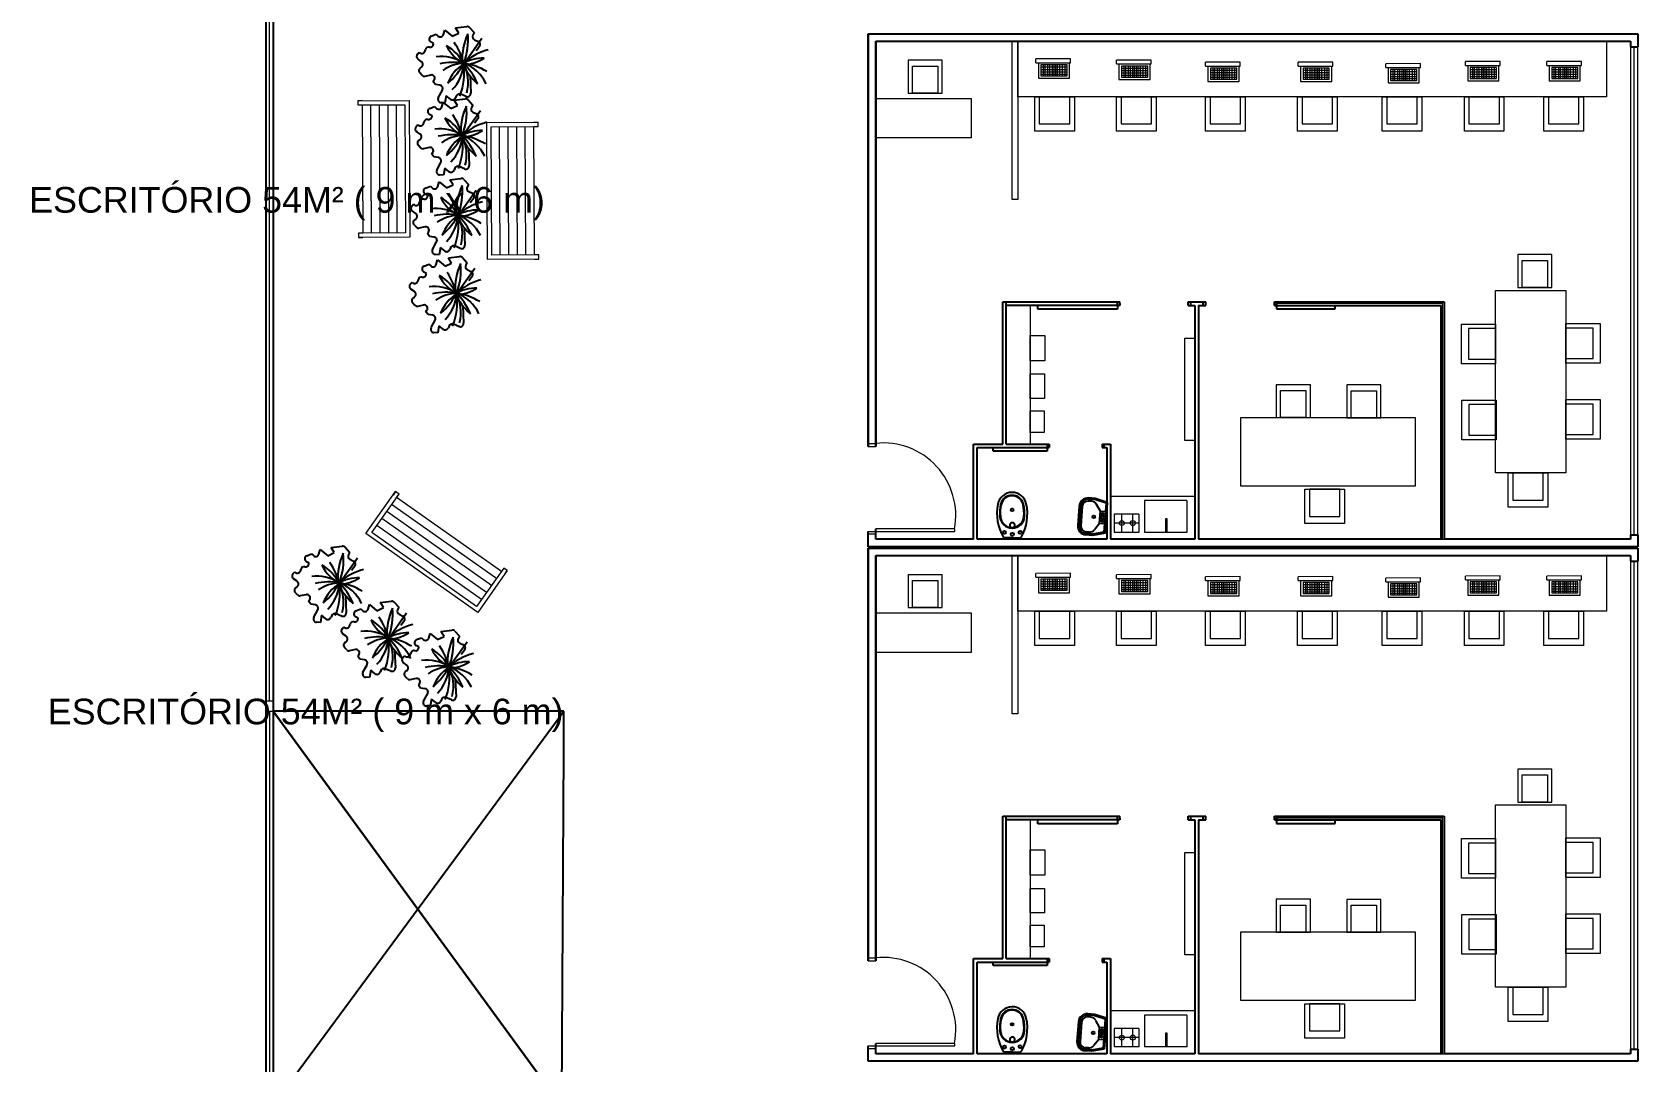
# Model space of a CAD drawing. Header units: metres. Extents: x 325024 to 7190115, y 7391967 to 10157759.
# Drawn here: x 326727.23 to 326746.01, y 7393239.39 to 7393251.43 of the extents above; entities that cross this region are included whole.
import ezdxf

# ---------------------------------------------------------------- set-up
doc = ezdxf.new("R2010")
doc.units = ezdxf.units.M
doc.layers.get('0').update_dxf_attribs({"lineweight": 18})
for name, color, linetype, lineweight in [('ESQUADRIA', 2, 'Continuous', 15), ('linagrossa', 7, 'Continuous', 25), ('MÓVEIS', 7, 'Continuous', 13), ('PISO', 254, 'Continuous', 9), ('VIDRO', 4, 'Continuous', 15)]:
    doc.layers.add(name, color=color, linetype=linetype, lineweight=lineweight)
for name, color, linetype in [('greeb', 92, 'Continuous'), ('HIDRAULICA', 3, 'Continuous'), ('PECAS', 2, 'Continuous'), ('TEXTO', 2, 'Continuous')]:
    doc.layers.add(name, color=color, linetype=linetype)
doc.styles.get("Standard").update_dxf_attribs({"font": 'arial.ttf'})

# ---------------------------------------------------------------- blocks, each defined once
blk = doc.blocks.new('new block.dwg vaso sanitario')
at = {"layer": 'PECAS', "color": 0}
for q in [(0, 95.742742), (0, -95.742742)]:
    blk.add_line((0, 0), q, dxfattribs=at)
for centre, radius in [((40.000002, 0), 17.500001), ((62.500003, 91.500003), 17.500001), ((325.000014, 0), 15.000001), ((62.500003, -91.500004), 17.500001)]:
    blk.add_circle(centre, radius, dxfattribs=at)
for centre, radius, start, end in [((7.500001, 95.742742), 7.5, 120.612911, 180), ((281.877309, -367.965429), 546.302538, 78.038978, 120.612911), ((257.500011, 0), 145.000006, 94.115245, 180), ((257.500011, 0), 145.000006, 180, 265.884755), ((257.500011, 0), 138.500006, 94.115245, 180), ((257.500011, 0), 138.500006, 180, 265.884755), ((145.000006, 0), 30.000001, 213.541951, 146.458049), ((282.97582, -354.084727), 500.00002, 77.754014, 94.115245), ((282.97582, -354.084727), 493.50002, 77.754014, 94.115245), ((359.829176, 0), 131.170844, 0, 77.754014), ((359.829176, 0), 131.170844, 282.245986, 0), ((359.829176, 0), 137.670844, 0, 77.754014), ((359.829176, 0), 137.670844, 282.245986, 0), ((359.829176, 0), 170.170846, 0, 78.038978), ((359.829176, 0), 170.170846, 281.961022, 0), ((7.500001, -95.742742), 7.5, 180, 239.387089), ((281.877309, 367.965428), 546.302538, 239.387089, 281.961022), ((282.97582, 354.084726), 500.00002, 265.884755, 282.245986), ((282.97582, 354.084726), 493.50002, 265.884755, 282.245986)]:
    blk.add_arc(centre, radius, start, end, dxfattribs=at)
blk = doc.blocks.new('pia de banheiro')
at = {"layer": 'HIDRAULICA', "color": 0}
for p, q in [((-1167.941, -47.098), (-1167.741, -47.048)), ((-1167.941, -47.598), (-1167.941, -47.098)), ((-1167.921, -47.113), (-1167.736, -47.067)), ((-1167.921, -47.582), (-1167.921, -47.113)), ((-1167.741, -47.048), (-1167.632, -47.048)), ((-1167.741, -47.068), (-1167.632, -47.068)), ((-1167.685, -47.098), (-1167.632, -47.098)), ((-1167.921, -47.248), (-1167.841, -47.248)), ((-1167.841, -47.248), (-1167.767, -47.141)), ((-1167.841, -47.248), (-1167.841, -47.448)), ((-1167.541, -47.506), (-1167.541, -47.189)), ((-1167.511, -47.506), (-1167.511, -47.189)), ((-1167.491, -47.506), (-1167.491, -47.189)), ((-1167.941, -47.598), (-1167.741, -47.648)), ((-1167.841, -47.448), (-1167.921, -47.448)), ((-1167.921, -47.582), (-1167.736, -47.628)), ((-1167.841, -47.448), (-1167.771, -47.553)), ((-1167.741, -47.628), (-1167.632, -47.628)), ((-1167.741, -47.648), (-1167.632, -47.648)), ((-1167.687, -47.598), (-1167.632, -47.598))]:
    blk.add_line(p, q, dxfattribs=at)
for centre, radius in [((-1167.881, -47.348), 0.0195), ((-1167.881, -47.298), 0.0183), ((-1167.881, -47.398), 0.0182), ((-1167.741, -47.348), 0.0234)]:
    blk.add_circle(centre, radius, dxfattribs=at)
for centre, radius, start, end in [((-1167.685, -47.198), 0.1, 90, 145.2405), ((-1167.632, -47.189), 0.141, 0, 90), ((-1167.632, -47.189), 0.121, 0, 90), ((-1167.632, -47.189), 0.0914, 0, 90), ((-1167.687, -47.498), 0.1, 213.7272, 270), ((-1167.632, -47.506), 0.0914, 270, 0), ((-1167.632, -47.506), 0.121, 270, 0), ((-1167.632, -47.506), 0.141, 270, 0)]:
    blk.add_arc(centre, radius, start, end, dxfattribs=at)
blk = doc.blocks.new('tree-pl-31')
at = {"color": 0, "linetype": 'ByBlock'}
for p, q in [((-0.025, 0.096), (-0.862, 0.508)), ((-1.118, 0.086), (-0.991, 0.248)), ((-0.991, 0.248), (-0.91, 0.222)), ((-0.783, 0.29), (-0.75, 0.409)), ((-0.607, 0.471), (-0.458, 0.392)), ((0.314, 0.334), (0.829, 0.44)), ((0.946, 0.317), (0.902, 0.145)), ((0.977, 0.023), (1.035, 0.01)), ((-1.042, -0.33), (-1.136, -0.004)), ((-0.905, -0.207), (-1.042, -0.33)), ((-0.926, -0.64), (-0.782, -0.388)), ((-0.782, -0.388), (-0.905, -0.207)), ((1.118, -0.503), (0.872, -0.418)), ((1.101, -0.136), (1.021, -0.279)), ((1.021, -0.279), (1.238, -0.279)), ((1.238, -0.279), (1.25, -0.398)), ((-0.787, -0.657), (-0.926, -0.64)), ((-0.761, -0.878), (-0.716, -0.812)), ((-0.679, -1.011), (-0.761, -0.878)), ((-0.472, -0.907), (-0.499, -0.99)), ((-0.446, -0.906), (-0.472, -0.907)), ((0.481, -0.835), (0.551, -1.015)), ((0.668, -0.734), (0.62, -0.71)), ((0.74, -0.655), (0.668, -0.734)), ((0.74, -0.513), (0.74, -0.655)), ((-0.214, -1.12), (-0.244, -1.12)), ((-0.14, -1.29), (-0.129, -1.269)), ((-0.077, -1.333), (-0.14, -1.29)), ((0.128, -1.175), (0.069, -1.294)), ((0.32, -1.182), (0.291, -1.15)), ((0.533, -1.094), (0.473, -1.174))]:
    blk.add_line(p, q, dxfattribs=at)
for centre, radius, start, end in [((1.134, 1.495), 1.837, 204.0126, 231.1522), ((-1.182, -0.151), 1.219, 11.3557, 42.1465), ((0.929, 0.831), 1.219, 187.747, 218.9832), ((1.485, -0.961), 1.837, 121.9513, 146.5847), ((-1.047, 1.569), 1.837, 303.455, 328.0885), ((1.163, -0.151), 1.219, 124.5644, 168.6443), ((1.805, 0.115), 1.837, 157.6127, 180.8133), ((-1.04, 0.024), 0.1, 141.8627, 196.0799), ((-0.44, -1.708), 1.837, 77.3342, 105.4358), ((-0.44, 1.834), 1.837, 254.5642, 282.6658), ((-0.88, 0.317), 0.1, 252.2434, 344.5493), ((-0.654, 0.383), 0.1, 62.1589, 164.5493), ((0.679, -1.616), 1.837, 111.5628, 134.1842), ((-1.181, 0.474), 1.219, 305.8088, 342.5666), ((0.68, -0.921), 1.219, 123.7318, 160.4895), ((1.083, -0.411), 1.219, 157.1271, 196.64), ((0.719, -0.892), 1.219, 84.3993, 129.2176), ((-0.565, -1.675), 1.837, 48.9632, 73.7627), ((1.163, 0.343), 1.219, 191.3557, 223.7531), ((1.805, 0.077), 1.837, 179.1867, 202.4381), ((0.558, -1.662), 1.837, 77.2147, 107.9912), ((0.114, -1.127), 1.219, 55.2433, 95.8223), ((0.895, 0.903), 1.219, 222.0761, 257.975), ((0.849, 0.342), 0.1, 345.7453, 101.5547), ((0.999, 0.121), 0.1, 165.7453, 257.3108), ((1.013, -0.088), 0.1, 330.9628, 77.3108), ((0.84, -0.513), 0.1, 71.0828, 180), ((1.151, -0.408), 0.1, 251.0828, 6.0047), ((-0.798, -0.756), 0.1, 325.8594, 83.2062), ((-0.442, -1.006), 0.1, 356.1557, 92.2923), ((0.574, -0.799), 0.1, 62.8336, 201.1591), ((-0.594, -0.959), 0.1, 211.5165, 342.0079), ((-0.242, -1.02), 0.1, 176.1557, 268.7537), ((-0.216, -1.22), 0.1, 330.5417, 88.7537), ((-0.021, -1.25), 0.1, 235.694, 333.9208), ((0.218, -1.219), 0.1, 43.0704, 153.9208), ((0.393, -1.113), 0.1, 223.0704, 322.8351), ((0.453, -1.034), 0.1, 322.8351, 10.9464)]:
    blk.add_arc(centre, radius, start, end, dxfattribs=at)
blk = doc.blocks.new('BANCO DE PRAÇA')
at = {"layer": 'MÓVEIS'}
for p, q in [((-1258.724, -31.249), (-1257.124, -31.249)), ((-1258.724, -31.849), (-1258.724, -31.249)), ((-1258.674, -31.299), (-1257.174, -31.299)), ((-1258.674, -31.849), (-1258.674, -31.299)), ((-1257.174, -31.299), (-1257.174, -31.849)), ((-1257.124, -31.249), (-1257.124, -31.849)), ((-1258.674, -31.399), (-1257.174, -31.399)), ((-1258.674, -31.499), (-1257.174, -31.499)), ((-1258.674, -31.599), (-1257.174, -31.599)), ((-1258.674, -31.699), (-1257.174, -31.699)), ((-1258.724, -31.799), (-1258.724, -31.849)), ((-1258.724, -31.849), (-1258.674, -31.849)), ((-1258.674, -31.799), (-1257.174, -31.799)), ((-1258.674, -31.849), (-1258.674, -31.799)), ((-1257.174, -31.799), (-1257.174, -31.849)), ((-1257.174, -31.849), (-1257.124, -31.849)), ((-1257.124, -31.849), (-1257.124, -31.799))]:
    blk.add_line(p, q, dxfattribs=at)

msp = doc.modelspace()

# ---------------------------------------------------------------- linework, layer by layer
at = {"layer": 'ESQUADRIA'}
for centre in [(326737.185, 7393245.782), (326737.185, 7393239.766)]:
    msp.add_arc(centre, 0.848, 349.3824, 95.9696, dxfattribs=at)
at = {"layer": 'linagrossa'}
for p, q in [((326729.964, 7393272.787), (326729.964, 7393230.036)), ((326730.052, 7393272.699), (326730.052, 7393230.16)), ((326730.052, 7393264.104), (326730.052, 7393238.891)), ((326737.009, 7393251.416), (326746.009, 7393251.416)), ((326737.009, 7393246.59), (326737.009, 7393251.416)), ((326737.009, 7393251.416), (326737.009, 7393246.59)), ((326746.009, 7393251.416), (326746.009, 7393251.262)), ((326737.097, 7393251.329), (326745.921, 7393251.329)), ((326737.097, 7393246.59), (326737.097, 7393251.329)), ((326737.097, 7393251.329), (326737.097, 7393246.59)), ((326745.921, 7393251.329), (326745.921, 7393251.262)), ((326745.921, 7393251.262), (326746.009, 7393251.262)), ((326738.583, 7393246.616), (326738.583, 7393248.28)), ((326738.583, 7393248.28), (326739.951, 7393248.28)), ((326738.624, 7393246.616), (326738.624, 7393248.28)), ((326739.951, 7393248.239), (326738.624, 7393248.239)), ((326738.994, 7393248.193), (326738.994, 7393248.239)), ((326739.926, 7393248.193), (326738.994, 7393248.193)), ((326739.926, 7393248.239), (326739.926, 7393248.28)), ((326739.926, 7393248.239), (326739.926, 7393248.193)), ((326739.951, 7393248.26), (326739.951, 7393248.28)), ((326739.951, 7393248.26), (326739.951, 7393248.239)), ((326740.751, 7393248.28), (326740.871, 7393248.28)), ((326740.751, 7393248.239), (326740.751, 7393248.28)), ((326740.751, 7393248.239), (326740.83, 7393248.239)), ((326740.782, 7393248.239), (326740.782, 7393248.28)), ((326740.83, 7393248.239), (326740.83, 7393245.504)), ((326740.871, 7393248.28), (326740.959, 7393248.28)), ((326740.871, 7393248.239), (326740.871, 7393245.504)), ((326740.871, 7393248.239), (326740.959, 7393248.239)), ((326740.925, 7393248.239), (326740.925, 7393248.28)), ((326740.959, 7393248.239), (326740.959, 7393248.28)), ((326741.759, 7393248.28), (326743.745, 7393248.28)), ((326741.759, 7393248.239), (326741.759, 7393248.28)), ((326741.759, 7393248.26), (326741.759, 7393248.26)), ((326741.759, 7393248.26), (326741.759, 7393248.239)), ((326741.759, 7393248.239), (326743.704, 7393248.239)), ((326741.782, 7393248.28), (326741.782, 7393248.239)), ((326741.782, 7393248.239), (326741.782, 7393248.197)), ((326741.782, 7393248.197), (326742.363, 7393248.197)), ((326742.363, 7393248.197), (326742.471, 7393248.197)), ((326742.471, 7393248.197), (326742.471, 7393248.239)), ((326743.704, 7393248.239), (326743.704, 7393245.504)), ((326743.745, 7393248.28), (326743.745, 7393245.504)), ((326738.242, 7393245.504), (326738.242, 7393246.616)), ((326738.242, 7393246.616), (326738.583, 7393246.616)), ((326738.283, 7393245.504), (326738.283, 7393246.576)), ((326738.283, 7393246.576), (326738.945, 7393246.576)), ((326738.47, 7393246.536), (326738.47, 7393246.576)), ((326739.102, 7393246.536), (326738.47, 7393246.536)), ((326738.624, 7393246.616), (326738.945, 7393246.616)), ((326738.945, 7393246.616), (326739.125, 7393246.616)), ((326738.945, 7393246.576), (326739.126, 7393246.576)), ((326739.102, 7393246.616), (326739.102, 7393246.576)), ((326739.102, 7393246.576), (326739.102, 7393246.536)), ((326739.125, 7393246.576), (326739.125, 7393246.616)), ((326739.125, 7393246.616), (326739.125, 7393246.576)), ((326739.745, 7393246.616), (326739.842, 7393246.616)), ((326739.745, 7393246.616), (326739.745, 7393246.576)), ((326739.745, 7393246.576), (326739.801, 7393246.576)), ((326739.766, 7393246.616), (326739.766, 7393246.576)), ((326739.801, 7393246.576), (326739.801, 7393245.504)), ((326739.842, 7393246.616), (326739.842, 7393245.504)), ((326737.009, 7393245.416), (326737.009, 7393245.596)), ((326737.097, 7393245.504), (326737.097, 7393245.625)), ((326745.921, 7393245.556), (326746.009, 7393245.556)), ((326745.921, 7393245.556), (326745.921, 7393245.504)), ((326746.009, 7393245.556), (326746.009, 7393245.416)), ((326746.009, 7393245.416), (326737.009, 7393245.416)), ((326737.009, 7393245.401), (326746.009, 7393245.401)), ((326737.009, 7393240.575), (326737.009, 7393245.401)), ((326737.009, 7393245.401), (326737.009, 7393240.575)), ((326738.242, 7393245.504), (326737.097, 7393245.504)), ((326739.801, 7393245.504), (326738.283, 7393245.504)), ((326740.83, 7393245.504), (326739.842, 7393245.504)), ((326743.704, 7393245.504), (326740.871, 7393245.504)), ((326745.921, 7393245.504), (326743.745, 7393245.504)), ((326746.009, 7393245.401), (326746.009, 7393245.247)), ((326737.097, 7393245.313), (326745.921, 7393245.313)), ((326737.097, 7393240.575), (326737.097, 7393245.313)), ((326737.097, 7393245.313), (326737.097, 7393240.575)), ((326745.921, 7393245.313), (326745.921, 7393245.247)), ((326745.921, 7393245.247), (326746.009, 7393245.247)), ((326733.45, 7393243.495), (326730.052, 7393243.495)), ((326730.052, 7393238.891), (326733.45, 7393243.495)), ((326733.427, 7393238.872), (326730.052, 7393243.495)), ((326730.052, 7393243.495), (326733.427, 7393238.872)), ((326733.45, 7393243.03), (326733.45, 7393243.495)), ((326733.379, 7393230.16), (326733.45, 7393243.03)), ((326738.583, 7393240.601), (326738.583, 7393242.265)), ((326738.583, 7393242.265), (326739.951, 7393242.265)), ((326738.624, 7393240.601), (326738.624, 7393242.265)), ((326739.951, 7393242.224), (326738.624, 7393242.224)), ((326738.994, 7393242.178), (326738.994, 7393242.224)), ((326739.926, 7393242.178), (326738.994, 7393242.178)), ((326739.926, 7393242.224), (326739.926, 7393242.265)), ((326739.926, 7393242.224), (326739.926, 7393242.178)), ((326739.951, 7393242.244), (326739.951, 7393242.265)), ((326739.951, 7393242.244), (326739.951, 7393242.224)), ((326740.751, 7393242.265), (326740.871, 7393242.265)), ((326740.751, 7393242.224), (326740.751, 7393242.265)), ((326740.751, 7393242.224), (326740.83, 7393242.224)), ((326740.782, 7393242.224), (326740.782, 7393242.265)), ((326740.83, 7393242.224), (326740.83, 7393239.488)), ((326740.871, 7393242.265), (326740.959, 7393242.265)), ((326740.871, 7393242.224), (326740.871, 7393239.488)), ((326740.871, 7393242.224), (326740.959, 7393242.224)), ((326740.925, 7393242.224), (326740.925, 7393242.265)), ((326740.959, 7393242.224), (326740.959, 7393242.265)), ((326741.759, 7393242.265), (326743.745, 7393242.265)), ((326741.759, 7393242.224), (326741.759, 7393242.265)), ((326741.759, 7393242.244), (326741.759, 7393242.244)), ((326741.759, 7393242.244), (326741.759, 7393242.224)), ((326741.759, 7393242.224), (326743.704, 7393242.224)), ((326741.782, 7393242.265), (326741.782, 7393242.224)), ((326741.782, 7393242.224), (326741.782, 7393242.181)), ((326741.782, 7393242.181), (326742.363, 7393242.181)), ((326742.363, 7393242.181), (326742.471, 7393242.181)), ((326742.471, 7393242.181), (326742.471, 7393242.224)), ((326743.704, 7393242.224), (326743.704, 7393239.488)), ((326743.745, 7393242.265), (326743.745, 7393239.488)), ((326738.242, 7393239.488), (326738.242, 7393240.601)), ((326738.242, 7393240.601), (326738.583, 7393240.601)), ((326738.283, 7393239.488), (326738.283, 7393240.56)), ((326738.283, 7393240.56), (326738.945, 7393240.56)), ((326738.47, 7393240.52), (326738.47, 7393240.56)), ((326739.102, 7393240.52), (326738.47, 7393240.52)), ((326738.624, 7393240.601), (326738.945, 7393240.601)), ((326738.945, 7393240.601), (326739.125, 7393240.601)), ((326738.945, 7393240.56), (326739.126, 7393240.56)), ((326739.102, 7393240.601), (326739.102, 7393240.56)), ((326739.102, 7393240.56), (326739.102, 7393240.52)), ((326739.125, 7393240.56), (326739.125, 7393240.601)), ((326739.125, 7393240.601), (326739.125, 7393240.56)), ((326739.745, 7393240.601), (326739.842, 7393240.601)), ((326739.745, 7393240.601), (326739.745, 7393240.56)), ((326739.745, 7393240.56), (326739.801, 7393240.56)), ((326739.766, 7393240.601), (326739.766, 7393240.56)), ((326739.801, 7393240.56), (326739.801, 7393239.488)), ((326739.842, 7393240.601), (326739.842, 7393239.488)), ((326737.009, 7393239.401), (326737.009, 7393239.581)), ((326737.097, 7393239.488), (326737.097, 7393239.609)), ((326745.921, 7393239.54), (326746.009, 7393239.54)), ((326745.921, 7393239.54), (326745.921, 7393239.488)), ((326746.009, 7393239.54), (326746.009, 7393239.401)), ((326746.009, 7393239.401), (326737.009, 7393239.401)), ((326738.242, 7393239.488), (326737.097, 7393239.488)), ((326739.801, 7393239.488), (326738.283, 7393239.488)), ((326740.83, 7393239.488), (326739.842, 7393239.488)), ((326743.704, 7393239.488), (326740.871, 7393239.488)), ((326745.921, 7393239.488), (326743.745, 7393239.488))]:
    msp.add_line(p, q, dxfattribs=at)
at = {"layer": 'PISO'}
for p, q in [((326738.759, 7393250.678), (326738.759, 7393251.329)), ((326745.641, 7393251.329), (326745.641, 7393250.678)), ((326739.376, 7393251.122), (326738.971, 7393251.12)), ((326738.971, 7393251.076), (326738.971, 7393251.12)), ((326738.971, 7393251.076), (326739.376, 7393251.076)), ((326738.999, 7393251.076), (326738.999, 7393250.895)), ((326739.335, 7393251.052), (326739.028, 7393251.052)), ((326739.028, 7393251.052), (326739.028, 7393250.923)), ((326739.335, 7393251.024), (326739.028, 7393251.024)), ((326739.028, 7393250.999), (326739.335, 7393250.999)), ((326739.055, 7393251.052), (326739.055, 7393250.923)), ((326739.079, 7393250.923), (326739.079, 7393251.052)), ((326739.106, 7393251.052), (326739.106, 7393250.923)), ((326739.133, 7393250.923), (326739.133, 7393251.052)), ((326739.159, 7393251.052), (326739.159, 7393250.923)), ((326739.182, 7393250.923), (326739.182, 7393251.052)), ((326739.202, 7393250.923), (326739.202, 7393251.052)), ((326739.222, 7393250.923), (326739.222, 7393251.052)), ((326739.249, 7393250.923), (326739.249, 7393251.052)), ((326739.282, 7393250.923), (326739.282, 7393251.052)), ((326739.311, 7393250.923), (326739.311, 7393251.052)), ((326739.335, 7393250.923), (326739.335, 7393251.052)), ((326739.363, 7393250.895), (326739.363, 7393251.076)), ((326739.376, 7393251.076), (326739.376, 7393251.122)), ((326740.319, 7393251.108), (326739.914, 7393251.106)), ((326739.914, 7393251.062), (326739.914, 7393251.106)), ((326739.914, 7393251.062), (326740.319, 7393251.062)), ((326739.941, 7393251.062), (326739.941, 7393250.881)), ((326740.278, 7393251.038), (326739.971, 7393251.038)), ((326739.971, 7393251.038), (326739.971, 7393250.909)), ((326740.278, 7393251.01), (326739.971, 7393251.01)), ((326739.998, 7393251.038), (326739.998, 7393250.909)), ((326740.021, 7393250.909), (326740.021, 7393251.038)), ((326740.049, 7393251.038), (326740.049, 7393250.909)), ((326740.076, 7393250.909), (326740.076, 7393251.038)), ((326740.101, 7393251.038), (326740.101, 7393250.909)), ((326740.124, 7393250.909), (326740.124, 7393251.038)), ((326740.145, 7393250.909), (326740.145, 7393251.038)), ((326740.164, 7393250.909), (326740.164, 7393251.038)), ((326740.192, 7393250.909), (326740.192, 7393251.038)), ((326740.225, 7393250.909), (326740.225, 7393251.038)), ((326740.254, 7393250.909), (326740.254, 7393251.038)), ((326740.278, 7393250.909), (326740.278, 7393251.038)), ((326740.305, 7393250.881), (326740.305, 7393251.062)), ((326740.319, 7393251.062), (326740.319, 7393251.108)), ((326741.359, 7393251.084), (326740.954, 7393251.082)), ((326740.954, 7393251.038), (326740.954, 7393251.082)), ((326740.954, 7393251.038), (326741.359, 7393251.038)), ((326740.982, 7393251.038), (326740.982, 7393250.857)), ((326741.318, 7393251.014), (326741.011, 7393251.014)), ((326741.011, 7393251.014), (326741.011, 7393250.885)), ((326741.038, 7393251.014), (326741.038, 7393250.885)), ((326741.062, 7393250.885), (326741.062, 7393251.014)), ((326741.09, 7393251.014), (326741.09, 7393250.885)), ((326741.117, 7393250.885), (326741.117, 7393251.014)), ((326741.142, 7393251.014), (326741.142, 7393250.885)), ((326741.165, 7393250.885), (326741.165, 7393251.014)), ((326741.185, 7393250.885), (326741.185, 7393251.014)), ((326741.205, 7393250.885), (326741.205, 7393251.014)), ((326741.232, 7393250.885), (326741.232, 7393251.014)), ((326741.265, 7393250.885), (326741.265, 7393251.014)), ((326741.295, 7393250.885), (326741.295, 7393251.014)), ((326741.318, 7393250.885), (326741.318, 7393251.014)), ((326741.346, 7393250.857), (326741.346, 7393251.038)), ((326741.359, 7393251.038), (326741.359, 7393251.084)), ((326742.442, 7393251.084), (326742.037, 7393251.082)), ((326742.037, 7393251.038), (326742.037, 7393251.082)), ((326742.037, 7393251.038), (326742.442, 7393251.038)), ((326742.064, 7393251.038), (326742.064, 7393250.857)), ((326742.401, 7393251.014), (326742.094, 7393251.014)), ((326742.094, 7393251.014), (326742.094, 7393250.885)), ((326742.121, 7393251.014), (326742.121, 7393250.885)), ((326742.145, 7393250.885), (326742.145, 7393251.014)), ((326742.172, 7393251.014), (326742.172, 7393250.885)), ((326742.199, 7393250.885), (326742.199, 7393251.014)), ((326742.225, 7393251.014), (326742.225, 7393250.885)), ((326742.247, 7393250.885), (326742.247, 7393251.014)), ((326742.268, 7393250.885), (326742.268, 7393251.014)), ((326742.287, 7393250.885), (326742.287, 7393251.014)), ((326742.315, 7393250.885), (326742.315, 7393251.014)), ((326742.348, 7393250.885), (326742.348, 7393251.014)), ((326742.377, 7393250.885), (326742.377, 7393251.014)), ((326742.401, 7393250.885), (326742.401, 7393251.014)), ((326742.429, 7393250.857), (326742.429, 7393251.038)), ((326742.442, 7393251.038), (326742.442, 7393251.084)), ((326743.466, 7393251.067), (326743.061, 7393251.065)), ((326743.061, 7393251.021), (326743.061, 7393251.065)), ((326743.061, 7393251.021), (326743.466, 7393251.021)), ((326743.089, 7393251.021), (326743.089, 7393250.841)), ((326743.425, 7393250.997), (326743.118, 7393250.997)), ((326743.118, 7393250.997), (326743.118, 7393250.869)), ((326743.145, 7393250.997), (326743.145, 7393250.869)), ((326743.169, 7393250.869), (326743.169, 7393250.997)), ((326743.197, 7393250.997), (326743.197, 7393250.869)), ((326743.224, 7393250.869), (326743.224, 7393250.997)), ((326743.249, 7393250.997), (326743.249, 7393250.869)), ((326743.272, 7393250.869), (326743.272, 7393250.997)), ((326743.292, 7393250.869), (326743.292, 7393250.997)), ((326743.312, 7393250.869), (326743.312, 7393250.997)), ((326743.34, 7393250.869), (326743.34, 7393250.997)), ((326743.372, 7393250.869), (326743.372, 7393250.997)), ((326743.402, 7393250.869), (326743.402, 7393250.997)), ((326743.425, 7393250.869), (326743.425, 7393250.997)), ((326743.453, 7393250.841), (326743.453, 7393251.021)), ((326743.466, 7393251.021), (326743.466, 7393251.067)), ((326744.397, 7393251.091), (326743.992, 7393251.089)), ((326743.992, 7393251.045), (326743.992, 7393251.089)), ((326743.992, 7393251.045), (326744.397, 7393251.045)), ((326744.019, 7393251.045), (326744.019, 7393250.865)), ((326744.356, 7393251.021), (326744.049, 7393251.021)), ((326744.049, 7393251.021), (326744.049, 7393250.893)), ((326744.356, 7393250.994), (326744.049, 7393250.994)), ((326744.076, 7393251.021), (326744.076, 7393250.893)), ((326744.1, 7393250.893), (326744.1, 7393251.021)), ((326744.127, 7393251.021), (326744.127, 7393250.893)), ((326744.154, 7393250.893), (326744.154, 7393251.021)), ((326744.18, 7393251.021), (326744.18, 7393250.893)), ((326744.202, 7393250.893), (326744.202, 7393251.021)), ((326744.223, 7393250.893), (326744.223, 7393251.021)), ((326744.242, 7393250.893), (326744.242, 7393251.021)), ((326744.27, 7393250.893), (326744.27, 7393251.021)), ((326744.303, 7393250.893), (326744.303, 7393251.021)), ((326744.332, 7393250.893), (326744.332, 7393251.021)), ((326744.356, 7393250.893), (326744.356, 7393251.021)), ((326744.384, 7393250.865), (326744.384, 7393251.045)), ((326744.397, 7393251.045), (326744.397, 7393251.091)), ((326745.349, 7393251.091), (326744.944, 7393251.089)), ((326744.944, 7393251.045), (326744.944, 7393251.089)), ((326744.944, 7393251.045), (326745.349, 7393251.045)), ((326744.971, 7393251.045), (326744.971, 7393250.865)), ((326745.308, 7393251.021), (326745.001, 7393251.021)), ((326745.001, 7393251.021), (326745.001, 7393250.893)), ((326745.308, 7393250.994), (326745.001, 7393250.994)), ((326745.028, 7393251.021), (326745.028, 7393250.893)), ((326745.051, 7393250.893), (326745.051, 7393251.021)), ((326745.079, 7393251.021), (326745.079, 7393250.893)), ((326745.106, 7393250.893), (326745.106, 7393251.021)), ((326745.131, 7393251.021), (326745.131, 7393250.893)), ((326745.154, 7393250.893), (326745.154, 7393251.021)), ((326745.175, 7393250.893), (326745.175, 7393251.021)), ((326745.194, 7393250.893), (326745.194, 7393251.021)), ((326745.222, 7393250.893), (326745.222, 7393251.021)), ((326745.255, 7393250.893), (326745.255, 7393251.021)), ((326745.284, 7393250.893), (326745.284, 7393251.021)), ((326745.308, 7393250.893), (326745.308, 7393251.021)), ((326745.335, 7393250.865), (326745.335, 7393251.045)), ((326745.349, 7393251.045), (326745.349, 7393251.091)), ((326738.999, 7393250.895), (326739.363, 7393250.895)), ((326739.335, 7393250.967), (326739.028, 7393250.967)), ((326739.028, 7393250.944), (326739.335, 7393250.944)), ((326739.028, 7393250.923), (326739.335, 7393250.923)), ((326739.941, 7393250.881), (326740.305, 7393250.881)), ((326739.971, 7393250.985), (326740.278, 7393250.985)), ((326740.278, 7393250.953), (326739.971, 7393250.953)), ((326739.971, 7393250.93), (326740.278, 7393250.93)), ((326739.971, 7393250.909), (326740.278, 7393250.909)), ((326740.982, 7393250.857), (326741.346, 7393250.857)), ((326741.318, 7393250.986), (326741.011, 7393250.986)), ((326741.011, 7393250.961), (326741.318, 7393250.961)), ((326741.318, 7393250.929), (326741.011, 7393250.929)), ((326741.011, 7393250.906), (326741.318, 7393250.906)), ((326741.011, 7393250.885), (326741.318, 7393250.885)), ((326742.064, 7393250.857), (326742.429, 7393250.857)), ((326742.401, 7393250.986), (326742.094, 7393250.986)), ((326742.094, 7393250.961), (326742.401, 7393250.961)), ((326742.401, 7393250.929), (326742.094, 7393250.929)), ((326742.094, 7393250.906), (326742.401, 7393250.906)), ((326742.094, 7393250.885), (326742.401, 7393250.885)), ((326743.089, 7393250.841), (326743.453, 7393250.841)), ((326743.425, 7393250.97), (326743.118, 7393250.97)), ((326743.118, 7393250.944), (326743.425, 7393250.944)), ((326743.425, 7393250.913), (326743.118, 7393250.913)), ((326743.118, 7393250.89), (326743.425, 7393250.89)), ((326743.118, 7393250.869), (326743.425, 7393250.869)), ((326744.019, 7393250.865), (326744.384, 7393250.865)), ((326744.049, 7393250.968), (326744.356, 7393250.968)), ((326744.356, 7393250.937), (326744.049, 7393250.937)), ((326744.049, 7393250.914), (326744.356, 7393250.914)), ((326744.049, 7393250.893), (326744.356, 7393250.893)), ((326744.971, 7393250.865), (326745.335, 7393250.865)), ((326745.001, 7393250.968), (326745.308, 7393250.968)), ((326745.308, 7393250.937), (326745.001, 7393250.937)), ((326745.001, 7393250.914), (326745.308, 7393250.914)), ((326745.001, 7393250.893), (326745.308, 7393250.893)), ((326745.641, 7393250.678), (326738.759, 7393250.678)), ((326737.009, 7393246.625), (326737.097, 7393246.625)), ((326737.009, 7393246.59), (326737.097, 7393246.59)), ((326739.842, 7393246.009), (326740.83, 7393246.009)), ((326740.736, 7393245.956), (326740.24, 7393245.956)), ((326740.24, 7393245.956), (326740.24, 7393245.587)), ((326740.739, 7393245.587), (326740.739, 7393245.956)), ((326740.175, 7393245.798), (326739.884, 7393245.798)), ((326739.884, 7393245.798), (326739.884, 7393245.588)), ((326739.975, 7393245.588), (326739.975, 7393245.798)), ((326740.104, 7393245.588), (326740.104, 7393245.798)), ((326740.179, 7393245.588), (326740.179, 7393245.798)), ((326740.489, 7393245.587), (326740.489, 7393245.746)), ((326740.489, 7393245.746), (326740.502, 7393245.746)), ((326740.502, 7393245.746), (326740.502, 7393245.587)), ((326737.009, 7393245.596), (326737.097, 7393245.596)), ((326737.009, 7393245.566), (326737.097, 7393245.566)), ((326738.023, 7393245.625), (326737.097, 7393245.625)), ((326737.097, 7393245.596), (326738.023, 7393245.596)), ((326738.023, 7393245.596), (326738.023, 7393245.625)), ((326740.179, 7393245.693), (326739.884, 7393245.693)), ((326739.884, 7393245.588), (326740.179, 7393245.588)), ((326740.24, 7393245.587), (326740.739, 7393245.587)), ((326738.759, 7393244.662), (326738.759, 7393245.313)), ((326745.641, 7393245.313), (326745.641, 7393244.662)), ((326739.376, 7393245.106), (326738.971, 7393245.104)), ((326738.971, 7393245.06), (326738.971, 7393245.104)), ((326738.971, 7393245.06), (326739.376, 7393245.06)), ((326738.999, 7393245.06), (326738.999, 7393244.879)), ((326739.335, 7393245.036), (326739.028, 7393245.036)), ((326739.028, 7393245.036), (326739.028, 7393244.907)), ((326739.335, 7393245.008), (326739.028, 7393245.008)), ((326739.055, 7393245.036), (326739.055, 7393244.907)), ((326739.079, 7393244.907), (326739.079, 7393245.036)), ((326739.106, 7393245.036), (326739.106, 7393244.907)), ((326739.133, 7393244.907), (326739.133, 7393245.036)), ((326739.159, 7393245.036), (326739.159, 7393244.907)), ((326739.182, 7393244.907), (326739.182, 7393245.036)), ((326739.202, 7393244.907), (326739.202, 7393245.036)), ((326739.222, 7393244.907), (326739.222, 7393245.036)), ((326739.249, 7393244.907), (326739.249, 7393245.036)), ((326739.282, 7393244.907), (326739.282, 7393245.036)), ((326739.311, 7393244.907), (326739.311, 7393245.036)), ((326739.335, 7393244.907), (326739.335, 7393245.036)), ((326739.363, 7393244.879), (326739.363, 7393245.06)), ((326739.376, 7393245.06), (326739.376, 7393245.106)), ((326740.319, 7393245.092), (326739.914, 7393245.09)), ((326739.914, 7393245.046), (326739.914, 7393245.09)), ((326739.914, 7393245.046), (326740.319, 7393245.046)), ((326739.941, 7393245.046), (326739.941, 7393244.866)), ((326740.278, 7393245.022), (326739.971, 7393245.022)), ((326739.971, 7393245.022), (326739.971, 7393244.893)), ((326740.278, 7393244.994), (326739.971, 7393244.994)), ((326739.998, 7393245.022), (326739.998, 7393244.893)), ((326740.021, 7393244.893), (326740.021, 7393245.022)), ((326740.049, 7393245.022), (326740.049, 7393244.893)), ((326740.076, 7393244.893), (326740.076, 7393245.022)), ((326740.101, 7393245.022), (326740.101, 7393244.893)), ((326740.124, 7393244.893), (326740.124, 7393245.022)), ((326740.145, 7393244.893), (326740.145, 7393245.022)), ((326740.164, 7393244.893), (326740.164, 7393245.022)), ((326740.192, 7393244.893), (326740.192, 7393245.022)), ((326740.225, 7393244.893), (326740.225, 7393245.022)), ((326740.254, 7393244.893), (326740.254, 7393245.022)), ((326740.278, 7393244.893), (326740.278, 7393245.022)), ((326740.305, 7393244.866), (326740.305, 7393245.046)), ((326740.319, 7393245.046), (326740.319, 7393245.092)), ((326741.359, 7393245.068), (326740.954, 7393245.066)), ((326740.954, 7393245.022), (326740.954, 7393245.066)), ((326740.954, 7393245.022), (326741.359, 7393245.022)), ((326740.982, 7393245.022), (326740.982, 7393244.842)), ((326741.318, 7393244.998), (326741.011, 7393244.998)), ((326741.011, 7393244.998), (326741.011, 7393244.869)), ((326741.038, 7393244.998), (326741.038, 7393244.869)), ((326741.062, 7393244.869), (326741.062, 7393244.998)), ((326741.09, 7393244.998), (326741.09, 7393244.869)), ((326741.117, 7393244.869), (326741.117, 7393244.998)), ((326741.142, 7393244.998), (326741.142, 7393244.869)), ((326741.165, 7393244.869), (326741.165, 7393244.998)), ((326741.185, 7393244.869), (326741.185, 7393244.998)), ((326741.205, 7393244.869), (326741.205, 7393244.998)), ((326741.232, 7393244.869), (326741.232, 7393244.998)), ((326741.265, 7393244.869), (326741.265, 7393244.998)), ((326741.295, 7393244.869), (326741.295, 7393244.998)), ((326741.318, 7393244.869), (326741.318, 7393244.998)), ((326741.346, 7393244.842), (326741.346, 7393245.022)), ((326741.359, 7393245.022), (326741.359, 7393245.068)), ((326742.442, 7393245.068), (326742.037, 7393245.066)), ((326742.037, 7393245.022), (326742.037, 7393245.066)), ((326742.037, 7393245.022), (326742.442, 7393245.022)), ((326742.064, 7393245.022), (326742.064, 7393244.842)), ((326742.401, 7393244.998), (326742.094, 7393244.998)), ((326742.094, 7393244.998), (326742.094, 7393244.869)), ((326742.121, 7393244.998), (326742.121, 7393244.869)), ((326742.145, 7393244.869), (326742.145, 7393244.998)), ((326742.172, 7393244.998), (326742.172, 7393244.869)), ((326742.199, 7393244.869), (326742.199, 7393244.998)), ((326742.225, 7393244.998), (326742.225, 7393244.869)), ((326742.247, 7393244.869), (326742.247, 7393244.998)), ((326742.268, 7393244.869), (326742.268, 7393244.998)), ((326742.287, 7393244.869), (326742.287, 7393244.998)), ((326742.315, 7393244.869), (326742.315, 7393244.998)), ((326742.348, 7393244.869), (326742.348, 7393244.998)), ((326742.377, 7393244.869), (326742.377, 7393244.998)), ((326742.401, 7393244.869), (326742.401, 7393244.998)), ((326742.429, 7393244.842), (326742.429, 7393245.022)), ((326742.442, 7393245.022), (326742.442, 7393245.068)), ((326743.466, 7393245.052), (326743.061, 7393245.05)), ((326743.061, 7393245.006), (326743.061, 7393245.05)), ((326743.061, 7393245.006), (326743.466, 7393245.006)), ((326743.089, 7393245.006), (326743.089, 7393244.825)), ((326743.453, 7393244.825), (326743.453, 7393245.006)), ((326743.466, 7393245.006), (326743.466, 7393245.052)), ((326744.397, 7393245.076), (326743.992, 7393245.074)), ((326743.992, 7393245.03), (326743.992, 7393245.074)), ((326743.992, 7393245.03), (326744.397, 7393245.03)), ((326744.019, 7393245.03), (326744.019, 7393244.849)), ((326744.356, 7393245.006), (326744.049, 7393245.006)), ((326744.049, 7393245.006), (326744.049, 7393244.877)), ((326744.076, 7393245.006), (326744.076, 7393244.877)), ((326744.1, 7393244.877), (326744.1, 7393245.006)), ((326744.127, 7393245.006), (326744.127, 7393244.877)), ((326744.154, 7393244.877), (326744.154, 7393245.006)), ((326744.18, 7393245.006), (326744.18, 7393244.877)), ((326744.202, 7393244.877), (326744.202, 7393245.006)), ((326744.223, 7393244.877), (326744.223, 7393245.006)), ((326744.242, 7393244.877), (326744.242, 7393245.006)), ((326744.27, 7393244.877), (326744.27, 7393245.006)), ((326744.303, 7393244.877), (326744.303, 7393245.006)), ((326744.332, 7393244.877), (326744.332, 7393245.006)), ((326744.356, 7393244.877), (326744.356, 7393245.006)), ((326744.384, 7393244.849), (326744.384, 7393245.03)), ((326744.397, 7393245.03), (326744.397, 7393245.076)), ((326745.349, 7393245.076), (326744.944, 7393245.074)), ((326744.944, 7393245.03), (326744.944, 7393245.074)), ((326744.944, 7393245.03), (326745.349, 7393245.03)), ((326744.971, 7393245.03), (326744.971, 7393244.849)), ((326745.308, 7393245.006), (326745.001, 7393245.006)), ((326745.001, 7393245.006), (326745.001, 7393244.877)), ((326745.028, 7393245.006), (326745.028, 7393244.877)), ((326745.051, 7393244.877), (326745.051, 7393245.006)), ((326745.079, 7393245.006), (326745.079, 7393244.877)), ((326745.106, 7393244.877), (326745.106, 7393245.006)), ((326745.131, 7393245.006), (326745.131, 7393244.877)), ((326745.154, 7393244.877), (326745.154, 7393245.006)), ((326745.175, 7393244.877), (326745.175, 7393245.006)), ((326745.194, 7393244.877), (326745.194, 7393245.006)), ((326745.222, 7393244.877), (326745.222, 7393245.006)), ((326745.255, 7393244.877), (326745.255, 7393245.006)), ((326745.284, 7393244.877), (326745.284, 7393245.006)), ((326745.308, 7393244.877), (326745.308, 7393245.006)), ((326745.335, 7393244.849), (326745.335, 7393245.03)), ((326745.349, 7393245.03), (326745.349, 7393245.076)), ((326738.999, 7393244.879), (326739.363, 7393244.879)), ((326739.028, 7393244.983), (326739.335, 7393244.983)), ((326739.335, 7393244.951), (326739.028, 7393244.951)), ((326739.028, 7393244.929), (326739.335, 7393244.929)), ((326739.028, 7393244.907), (326739.335, 7393244.907)), ((326739.941, 7393244.866), (326740.305, 7393244.866)), ((326739.971, 7393244.969), (326740.278, 7393244.969)), ((326740.278, 7393244.937), (326739.971, 7393244.937)), ((326739.971, 7393244.915), (326740.278, 7393244.915)), ((326739.971, 7393244.893), (326740.278, 7393244.893)), ((326740.982, 7393244.842), (326741.346, 7393244.842)), ((326741.318, 7393244.97), (326741.011, 7393244.97)), ((326741.011, 7393244.945), (326741.318, 7393244.945)), ((326741.318, 7393244.914), (326741.011, 7393244.914)), ((326741.011, 7393244.891), (326741.318, 7393244.891)), ((326741.011, 7393244.869), (326741.318, 7393244.869)), ((326742.064, 7393244.842), (326742.429, 7393244.842)), ((326742.401, 7393244.97), (326742.094, 7393244.97)), ((326742.094, 7393244.945), (326742.401, 7393244.945)), ((326742.401, 7393244.914), (326742.094, 7393244.914)), ((326742.094, 7393244.891), (326742.401, 7393244.891)), ((326742.094, 7393244.869), (326742.401, 7393244.869)), ((326743.089, 7393244.825), (326743.453, 7393244.825)), ((326743.425, 7393244.982), (326743.118, 7393244.982)), ((326743.118, 7393244.982), (326743.118, 7393244.853)), ((326743.425, 7393244.954), (326743.118, 7393244.954)), ((326743.118, 7393244.929), (326743.425, 7393244.929)), ((326743.425, 7393244.897), (326743.118, 7393244.897)), ((326743.118, 7393244.874), (326743.425, 7393244.874)), ((326743.118, 7393244.853), (326743.425, 7393244.853)), ((326743.145, 7393244.982), (326743.145, 7393244.853)), ((326743.169, 7393244.853), (326743.169, 7393244.982)), ((326743.197, 7393244.982), (326743.197, 7393244.853)), ((326743.224, 7393244.853), (326743.224, 7393244.982)), ((326743.249, 7393244.982), (326743.249, 7393244.853)), ((326743.272, 7393244.853), (326743.272, 7393244.982)), ((326743.292, 7393244.853), (326743.292, 7393244.982)), ((326743.312, 7393244.853), (326743.312, 7393244.982)), ((326743.34, 7393244.853), (326743.34, 7393244.982)), ((326743.372, 7393244.853), (326743.372, 7393244.982)), ((326743.402, 7393244.853), (326743.402, 7393244.982)), ((326743.425, 7393244.853), (326743.425, 7393244.982)), ((326744.019, 7393244.849), (326744.384, 7393244.849)), ((326744.356, 7393244.978), (326744.049, 7393244.978)), ((326744.049, 7393244.953), (326744.356, 7393244.953)), ((326744.356, 7393244.921), (326744.049, 7393244.921)), ((326744.049, 7393244.898), (326744.356, 7393244.898)), ((326744.049, 7393244.877), (326744.356, 7393244.877)), ((326744.971, 7393244.849), (326745.335, 7393244.849)), ((326745.308, 7393244.978), (326745.001, 7393244.978)), ((326745.001, 7393244.953), (326745.308, 7393244.953)), ((326745.308, 7393244.921), (326745.001, 7393244.921)), ((326745.001, 7393244.898), (326745.308, 7393244.898)), ((326745.001, 7393244.877), (326745.308, 7393244.877)), ((326745.641, 7393244.662), (326738.759, 7393244.662)), ((326737.009, 7393240.61), (326737.097, 7393240.61)), ((326737.009, 7393240.575), (326737.097, 7393240.575)), ((326739.842, 7393239.993), (326740.83, 7393239.993)), ((326740.736, 7393239.94), (326740.24, 7393239.94)), ((326740.24, 7393239.94), (326740.24, 7393239.571)), ((326740.739, 7393239.571), (326740.739, 7393239.94)), ((326740.175, 7393239.782), (326739.884, 7393239.782)), ((326739.884, 7393239.782), (326739.884, 7393239.572)), ((326739.975, 7393239.572), (326739.975, 7393239.782)), ((326740.104, 7393239.572), (326740.104, 7393239.782)), ((326740.179, 7393239.572), (326740.179, 7393239.782)), ((326740.489, 7393239.571), (326740.489, 7393239.731)), ((326740.489, 7393239.731), (326740.502, 7393239.731)), ((326740.502, 7393239.731), (326740.502, 7393239.571)), ((326737.009, 7393239.581), (326737.097, 7393239.581)), ((326737.009, 7393239.551), (326737.097, 7393239.551)), ((326738.023, 7393239.609), (326737.097, 7393239.609)), ((326737.097, 7393239.581), (326738.023, 7393239.581)), ((326738.023, 7393239.581), (326738.023, 7393239.609)), ((326740.179, 7393239.677), (326739.884, 7393239.677)), ((326739.884, 7393239.572), (326740.179, 7393239.572)), ((326740.24, 7393239.571), (326740.739, 7393239.571))]:
    msp.add_line(p, q, dxfattribs=at)
for points in [[(326737.876, 7393250.721), (326737.876, 7393251.106), (326737.477, 7393251.106), (326737.477, 7393250.721)], [(326737.529, 7393250.721), (326737.529, 7393251.038), (326737.825, 7393251.038), (326737.825, 7393250.721)], [(326738.214, 7393250.658), (326738.214, 7393250.197), (326737.097, 7393250.197), (326737.097, 7393250.658)], [(326739.42, 7393250.678), (326739.42, 7393250.276), (326738.957, 7393250.276), (326738.957, 7393250.678)], [(326739.01, 7393250.678), (326739.01, 7393250.36), (326739.366, 7393250.36), (326739.366, 7393250.678)], [(326740.377, 7393250.678), (326740.377, 7393250.276), (326739.914, 7393250.276), (326739.914, 7393250.678)], [(326739.968, 7393250.678), (326739.968, 7393250.36), (326740.323, 7393250.36), (326740.323, 7393250.678)], [(326741.416, 7393250.678), (326741.416, 7393250.276), (326740.953, 7393250.276), (326740.953, 7393250.678)], [(326741.007, 7393250.678), (326741.007, 7393250.36), (326741.362, 7393250.36), (326741.362, 7393250.678)], [(326742.491, 7393250.678), (326742.491, 7393250.276), (326742.028, 7393250.276), (326742.028, 7393250.678)], [(326742.082, 7393250.678), (326742.082, 7393250.36), (326742.437, 7393250.36), (326742.437, 7393250.678)], [(326743.482, 7393250.678), (326743.482, 7393250.276), (326743.019, 7393250.276), (326743.019, 7393250.678)], [(326743.072, 7393250.678), (326743.072, 7393250.36), (326743.428, 7393250.36), (326743.428, 7393250.678)], [(326744.443, 7393250.678), (326744.443, 7393250.276), (326743.98, 7393250.276), (326743.98, 7393250.678)], [(326744.033, 7393250.678), (326744.033, 7393250.36), (326744.389, 7393250.36), (326744.389, 7393250.678)], [(326745.374, 7393250.678), (326745.374, 7393250.276), (326744.911, 7393250.276), (326744.911, 7393250.678)], [(326744.964, 7393250.678), (326744.964, 7393250.36), (326745.32, 7393250.36), (326745.32, 7393250.678)], [(326745.004, 7393248.447), (326745.004, 7393248.832), (326744.604, 7393248.832), (326744.604, 7393248.447)], [(326744.656, 7393248.447), (326744.656, 7393248.763), (326744.952, 7393248.763), (326744.952, 7393248.447)], [(326744.345, 7393246.281), (326744.345, 7393248.413), (326745.167, 7393248.413), (326745.167, 7393246.281)], [(326738.624, 7393246.616), (326738.624, 7393248.239), (326738.905, 7393248.239), (326738.905, 7393246.616)], [(326744.346, 7393247.557), (326743.945, 7393247.557), (326743.945, 7393248.02), (326744.346, 7393248.02)], [(326745.167, 7393248.027), (326745.568, 7393248.027), (326745.568, 7393247.564), (326745.167, 7393247.564)], [(326738.905, 7393247.592), (326738.905, 7393247.886), (326739.073, 7393247.886), (326739.073, 7393247.592)], [(326740.712, 7393246.66), (326740.712, 7393247.857), (326740.83, 7393247.857), (326740.83, 7393246.66)], [(326744.346, 7393247.967), (326744.028, 7393247.967), (326744.028, 7393247.611), (326744.346, 7393247.611)], [(326745.167, 7393247.618), (326745.485, 7393247.618), (326745.485, 7393247.973), (326745.167, 7393247.973)], [(326738.905, 7393247.15), (326738.905, 7393247.438), (326739.071, 7393247.438), (326739.071, 7393247.15)], [(326742.18, 7393246.926), (326742.18, 7393247.311), (326741.78, 7393247.311), (326741.78, 7393246.926)], [(326741.832, 7393246.926), (326741.832, 7393247.243), (326742.128, 7393247.243), (326742.128, 7393246.926)], [(326743.005, 7393246.923), (326743.005, 7393247.308), (326742.605, 7393247.308), (326742.605, 7393246.923)], [(326742.657, 7393246.923), (326742.657, 7393247.24), (326742.954, 7393247.24), (326742.954, 7393246.923)], [(326744.352, 7393246.668), (326743.951, 7393246.668), (326743.951, 7393247.131), (326744.352, 7393247.131)], [(326744.352, 7393247.078), (326744.034, 7393247.078), (326744.034, 7393246.722), (326744.352, 7393246.722)], [(326745.167, 7393247.138), (326745.568, 7393247.138), (326745.568, 7393246.675), (326745.167, 7393246.675)], [(326745.167, 7393246.729), (326745.485, 7393246.729), (326745.485, 7393247.084), (326745.167, 7393247.084)], [(326738.905, 7393246.754), (326738.905, 7393247.005), (326739.068, 7393247.005), (326739.068, 7393246.754)], [(326743.407, 7393246.13), (326743.407, 7393246.923), (326741.363, 7393246.923), (326741.363, 7393246.13)], [(326744.956, 7393246.281), (326744.956, 7393245.88), (326744.493, 7393245.88), (326744.493, 7393246.281)], [(326744.547, 7393246.281), (326744.547, 7393245.963), (326744.902, 7393245.963), (326744.902, 7393246.281)], [(326742.578, 7393246.089), (326742.578, 7393245.687), (326742.115, 7393245.687), (326742.115, 7393246.089)], [(326742.169, 7393246.089), (326742.169, 7393245.77), (326742.524, 7393245.77), (326742.524, 7393246.089)], [(326737.876, 7393244.705), (326737.876, 7393245.09), (326737.477, 7393245.09), (326737.477, 7393244.705)], [(326737.529, 7393244.705), (326737.529, 7393245.022), (326737.825, 7393245.022), (326737.825, 7393244.705)], [(326738.214, 7393244.642), (326738.214, 7393244.181), (326737.097, 7393244.181), (326737.097, 7393244.642)], [(326739.42, 7393244.662), (326739.42, 7393244.261), (326738.957, 7393244.261), (326738.957, 7393244.662)], [(326739.01, 7393244.662), (326739.01, 7393244.344), (326739.366, 7393244.344), (326739.366, 7393244.662)], [(326740.377, 7393244.662), (326740.377, 7393244.261), (326739.914, 7393244.261), (326739.914, 7393244.662)], [(326739.968, 7393244.662), (326739.968, 7393244.344), (326740.323, 7393244.344), (326740.323, 7393244.662)], [(326741.416, 7393244.662), (326741.416, 7393244.261), (326740.953, 7393244.261), (326740.953, 7393244.662)], [(326741.007, 7393244.662), (326741.007, 7393244.344), (326741.362, 7393244.344), (326741.362, 7393244.662)], [(326742.491, 7393244.662), (326742.491, 7393244.261), (326742.028, 7393244.261), (326742.028, 7393244.662)], [(326742.082, 7393244.662), (326742.082, 7393244.344), (326742.437, 7393244.344), (326742.437, 7393244.662)], [(326743.482, 7393244.662), (326743.482, 7393244.261), (326743.019, 7393244.261), (326743.019, 7393244.662)], [(326743.072, 7393244.662), (326743.072, 7393244.344), (326743.428, 7393244.344), (326743.428, 7393244.662)], [(326744.443, 7393244.662), (326744.443, 7393244.261), (326743.98, 7393244.261), (326743.98, 7393244.662)], [(326744.033, 7393244.662), (326744.033, 7393244.344), (326744.389, 7393244.344), (326744.389, 7393244.662)], [(326745.374, 7393244.662), (326745.374, 7393244.261), (326744.911, 7393244.261), (326744.911, 7393244.662)], [(326744.964, 7393244.662), (326744.964, 7393244.344), (326745.32, 7393244.344), (326745.32, 7393244.662)], [(326745.004, 7393242.431), (326745.004, 7393242.816), (326744.604, 7393242.816), (326744.604, 7393242.431)], [(326744.656, 7393242.431), (326744.656, 7393242.748), (326744.952, 7393242.748), (326744.952, 7393242.431)], [(326744.345, 7393240.266), (326744.345, 7393242.397), (326745.167, 7393242.397), (326745.167, 7393240.266)], [(326738.624, 7393240.601), (326738.624, 7393242.224), (326738.905, 7393242.224), (326738.905, 7393240.601)], [(326744.346, 7393241.542), (326743.945, 7393241.542), (326743.945, 7393242.005), (326744.346, 7393242.005)], [(326745.167, 7393242.012), (326745.568, 7393242.012), (326745.568, 7393241.548), (326745.167, 7393241.548)], [(326738.905, 7393241.576), (326738.905, 7393241.871), (326739.073, 7393241.871), (326739.073, 7393241.576)], [(326740.712, 7393240.645), (326740.712, 7393241.841), (326740.83, 7393241.841), (326740.83, 7393240.645)], [(326744.346, 7393241.951), (326744.028, 7393241.951), (326744.028, 7393241.596), (326744.346, 7393241.596)], [(326745.167, 7393241.602), (326745.485, 7393241.602), (326745.485, 7393241.957), (326745.167, 7393241.957)], [(326738.905, 7393241.135), (326738.905, 7393241.422), (326739.071, 7393241.422), (326739.071, 7393241.135)], [(326742.18, 7393240.91), (326742.18, 7393241.295), (326741.78, 7393241.295), (326741.78, 7393240.91)], [(326743.005, 7393240.908), (326743.005, 7393241.293), (326742.605, 7393241.293), (326742.605, 7393240.908)], [(326741.832, 7393240.91), (326741.832, 7393241.227), (326742.128, 7393241.227), (326742.128, 7393240.91)], [(326742.657, 7393240.908), (326742.657, 7393241.224), (326742.954, 7393241.224), (326742.954, 7393240.908)], [(326744.352, 7393240.653), (326743.951, 7393240.653), (326743.951, 7393241.116), (326744.352, 7393241.116)], [(326744.352, 7393241.062), (326744.034, 7393241.062), (326744.034, 7393240.707), (326744.352, 7393240.707)], [(326745.167, 7393241.123), (326745.568, 7393241.123), (326745.568, 7393240.659), (326745.167, 7393240.659)], [(326745.167, 7393240.713), (326745.485, 7393240.713), (326745.485, 7393241.068), (326745.167, 7393241.068)], [(326738.905, 7393240.738), (326738.905, 7393240.99), (326739.068, 7393240.99), (326739.068, 7393240.738)], [(326743.407, 7393240.115), (326743.407, 7393240.908), (326741.363, 7393240.908), (326741.363, 7393240.115)], [(326744.956, 7393240.266), (326744.956, 7393239.864), (326744.493, 7393239.864), (326744.493, 7393240.266)], [(326744.547, 7393240.266), (326744.547, 7393239.948), (326744.902, 7393239.948), (326744.902, 7393240.266)], [(326742.578, 7393240.073), (326742.578, 7393239.672), (326742.115, 7393239.672), (326742.115, 7393240.073)], [(326742.169, 7393240.073), (326742.169, 7393239.755), (326742.524, 7393239.755), (326742.524, 7393240.073)]]:
    msp.add_lwpolyline(points, close=True, dxfattribs=at)
for centre, radius in [((326739.975, 7393245.693), 0.028), ((326740.104, 7393245.693), 0.0294), ((326739.975, 7393239.677), 0.028), ((326740.104, 7393239.677), 0.0294)]:
    msp.add_circle(centre, radius, dxfattribs=at)
at = {"layer": 'VIDRO'}
for p, q in [((326729.964, 7393243.611), (326729.964, 7393259.661)), ((326730.008, 7393243.611), (326730.008, 7393259.661)), ((326730.052, 7393259.661), (326730.052, 7393243.611)), ((326745.921, 7393251.262), (326745.921, 7393245.556)), ((326745.965, 7393245.556), (326745.965, 7393251.262)), ((326746.009, 7393245.556), (326746.009, 7393251.262)), ((326743.745, 7393248.28), (326741.782, 7393248.28)), ((326741.782, 7393248.28), (326741.782, 7393248.239)), ((326743.725, 7393248.26), (326741.782, 7393248.26)), ((326741.782, 7393248.239), (326743.704, 7393248.239)), ((326743.704, 7393248.239), (326743.704, 7393245.504)), ((326743.725, 7393248.239), (326743.725, 7393248.28)), ((326743.725, 7393245.504), (326743.725, 7393248.239)), ((326743.745, 7393245.504), (326743.745, 7393248.28)), ((326743.704, 7393245.504), (326743.745, 7393245.504)), ((326745.921, 7393245.247), (326745.921, 7393239.54)), ((326745.965, 7393239.54), (326745.965, 7393245.247)), ((326746.009, 7393239.54), (326746.009, 7393245.247)), ((326730.052, 7393243.611), (326729.964, 7393243.611)), ((326729.964, 7393243.492), (326730.052, 7393243.495)), ((326729.964, 7393230.16), (326729.964, 7393243.492)), ((326730.008, 7393243.494), (326730.008, 7393230.16)), ((326730.052, 7393243.495), (326730.052, 7393230.16)), ((326743.745, 7393242.265), (326741.782, 7393242.265)), ((326741.782, 7393242.265), (326741.782, 7393242.224)), ((326743.725, 7393242.244), (326741.782, 7393242.244)), ((326741.782, 7393242.224), (326743.704, 7393242.224)), ((326743.704, 7393242.224), (326743.704, 7393239.488)), ((326743.725, 7393242.224), (326743.725, 7393242.265)), ((326743.725, 7393239.488), (326743.725, 7393242.224)), ((326743.745, 7393239.488), (326743.745, 7393242.265)), ((326743.704, 7393239.488), (326743.745, 7393239.488))]:
    msp.add_line(p, q, dxfattribs=at)
for points in [[(326738.759, 7393251.329), (326738.759, 7393249.478), (326738.694, 7393249.478), (326738.694, 7393251.329)], [(326738.759, 7393245.313), (326738.759, 7393243.462), (326738.694, 7393243.462), (326738.694, 7393245.313)]]:
    msp.add_lwpolyline(points, close=True, dxfattribs=at)

# ---------------------------------------------------------------- block references
at = {"layer": 'greeb', "xscale": 0.387936940534017, "yscale": 0.387936940534017, "zscale": 0.387936940534017, "rotation": 260.7121855219883}
for p in [(326732.245, 7393251.064), (326732.228, 7393250.218), (326732.178, 7393249.288), (326732.161, 7393248.375), (326730.789, 7393244.988), (326731.364, 7393244.345), (326732.073, 7393244.007)]:
    msp.add_blockref('tree-pl-31', p, dxfattribs=at)
at = {"layer": 'MÓVEIS'}
for p, rotation in [((326769.362, 7391992.089), 270.2946197482891), ((326694.836, 7394507.323), 90.29461974828904), ((325686.69, 7393945.906), 144.7329460268897)]:
    msp.add_blockref('BANCO DE PRAÇA', p, dxfattribs=dict(at, rotation=rotation))
at = {"layer": 'MÓVEIS', "xscale": 0.001000000000000001, "yscale": 0.001000000000000001, "zscale": 0.001000000000000001, "rotation": 90.50756282915698}
for p in [(326738.695, 7393245.522), (326738.695, 7393239.507)]:
    msp.add_blockref('new block.dwg vaso sanitario', p, dxfattribs=at)
at = {"layer": 'MÓVEIS', "color": 0, "xscale": 0.7210815143997571, "yscale": 0.7210815143997571, "zscale": 0.7210815143997571, "rotation": 175.871279256018}
for p in [(325897.339, 7393272.337), (325897.329, 7393266.304)]:
    msp.add_blockref('pia de banheiro', p, dxfattribs=at)

# ---------------------------------------------------------------- texts
at = {"layer": 'TEXTO'}
note = msp.add_mtext_dynamic_manual_height_columns('ESCRITÓRIO 54M² ( 9 m x 6 m)\\P', width=11.6613, gutter_width=12.5, heights=[0.246, 0], dxfattribs=dict(at, insert=(326703.037, 7393249.623), char_height=0.3, attachment_point=1))
note = msp.add_mtext_dynamic_manual_height_columns('ESCRITÓRIO 54M² ( 9 m x 6 m)\\P', width=11.6613, gutter_width=12.5, heights=[0.246, 0], dxfattribs=dict(at, insert=(326703.255, 7393243.64), char_height=0.3, attachment_point=1))

doc.saveas('drawing.dxf')
